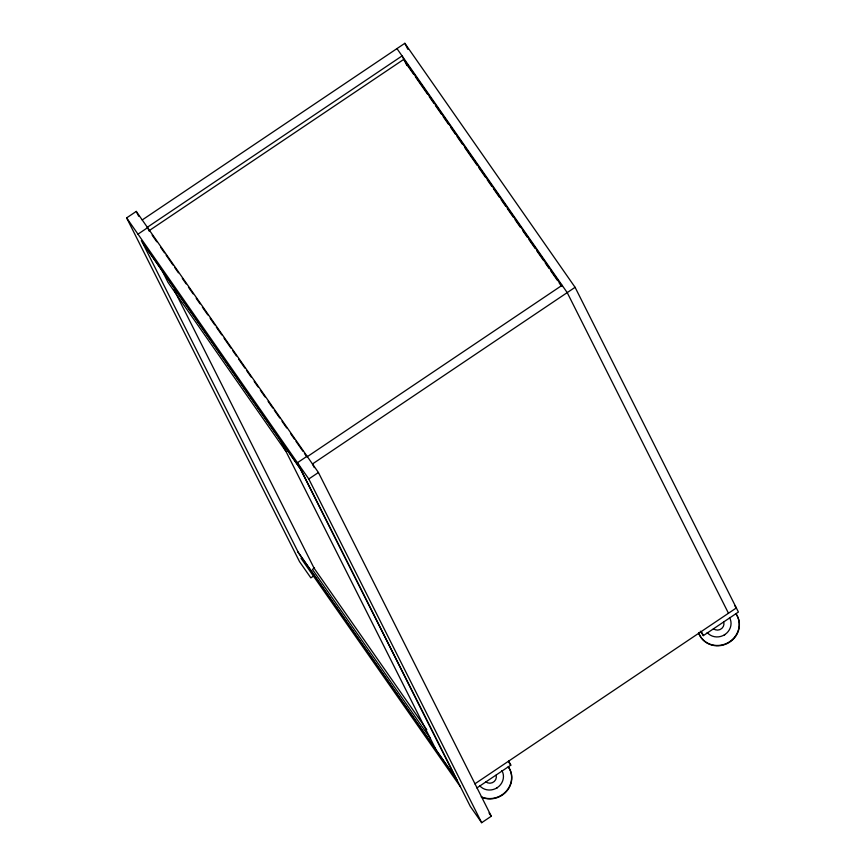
<?xml version="1.0" encoding="UTF-8"?>
<svg xmlns="http://www.w3.org/2000/svg" width="866" height="866" viewBox="0 0 866 866"><rect width="100%" height="100%" fill="white"/><g stroke="black" fill="none" stroke-linecap="round" stroke-linejoin="round"><path stroke-width="1.3" d="M496.619 788.244L497.365 787.595A13.52 12.676 -26.7 0 0 501.901 770.588M724.225 635.146L724.972 634.497A13.52 12.676 -26.7 0 0 729.497 617.49M314.066 575.717L310.851 577.871L299.506 561.601L126.631 217.886L136.265 211.412L318.428 472.511L491.293 816.227L481.669 822.7L470.314 806.43L297.449 462.715L307.073 456.241M142.219 219.953L404.844 43.3L575.089 287.317L738.406 612.045L703.387 635.601L700.323 631.195M137.975 234.156L147.61 227.682M149.06 230.713L403.794 59.353L562.283 286.516M307.354 456.642L562.099 285.293M575.089 287.317L312.464 463.97L314.282 467.586M481.669 822.7L308.794 478.985L318.428 472.511M314.52 567.988L312.388 569.427L430.424 738.611M474.828 783.871L736.349 607.954L734.801 605.735M476.885 787.963L510.799 765.143L508.743 761.052M396.964 48.604L567.208 292.611L728.468 613.247M406.825 64.517L413.786 74.487M415.334 76.706L427.696 94.437M429.244 96.656L433.888 103.303M435.425 105.522L441.617 114.388M443.165 116.596L448.577 124.358M450.894 127.681L455.527 134.327M457.075 136.547L462.487 144.297M464.804 147.621L477.177 165.352M478.725 167.571L485.685 177.541M487.222 179.76L491.866 186.406M493.414 188.626L499.595 197.491M501.143 199.7L505.776 206.357M507.324 208.565L513.516 217.431M515.053 219.65L520.466 227.412M522.793 230.735L527.426 237.381M528.974 239.601L535.156 248.455M536.704 250.675L543.664 260.644M545.212 262.863L549.076 268.406M550.624 270.625L557.574 280.595M559.122 282.814L561.449 286.137M152.145 235.141L156.789 241.787M160.654 247.33L164.518 252.872M166.066 255.091L173.016 265.061M174.564 267.28L178.428 272.822M182.304 278.354L186.168 283.896M188.485 287.22L193.118 293.866M196.214 298.305L200.078 303.847M202.395 307.17L207.808 314.921M210.135 318.244L214.768 324.902M216.316 327.11L221.728 334.871M224.045 338.195L231.006 348.164M232.553 350.384L236.418 355.926M238.735 359.249L244.916 368.115M246.464 370.323L251.108 376.981M254.193 381.408L258.057 386.95M260.385 390.274L265.018 396.92M268.114 401.359L272.747 408.005M274.295 410.224L279.707 417.975M282.024 421.298L286.668 427.945M290.532 433.487L294.397 439.03M295.945 441.249L302.905 451.218M304.453 453.438L306.77 456.761M508.504 761.842L510.799 765.143M126.631 217.886L308.794 478.985M141.277 240.705L300.74 469.264M286.029 451.522L167.993 282.338L162.234 270.885M489.03 812.968L491.293 816.227M426.776 729.692L314.131 568.248L173.99 289.612M297.677 551.685L457.14 780.244M300.978 558.234L460.441 786.793M701.33 631.509L703.387 635.601M404.844 43.3L407.875 49.33M406.923 65.567L402.073 55.922L147.328 227.271L149.428 231.298M280.27 440.069L436.183 750.064M136.265 211.412L138.69 216.24M723.705 622.069A6.333 5.943 -26.7 0 1 713.411 628.673M735.883 613.637A21.12 19.81 -26.7 0 1 727.343 643.07A21.12 19.81 -26.7 0 1 698.526 632.57M736.035 613.951A21.12 19.81 -26.7 0 1 727.494 643.395A21.12 19.81 -26.7 0 1 698.678 632.894M724.972 634.497A13.52 12.676 -26.7 0 1 707.176 632.505M496.099 775.178A6.333 5.943 -26.7 0 1 485.804 781.771M508.277 766.735A21.12 19.81 -26.7 0 1 506.264 791.178A21.12 19.81 -26.7 0 1 481.28 796.839M508.439 767.049A21.12 19.81 -26.7 0 1 506.426 791.492A21.12 19.81 -26.7 0 1 481.442 797.153M497.365 787.595A13.52 12.676 -26.7 0 1 479.58 785.603M300.134 468.538L142.37 242.415L298.283 552.411L456.046 778.534L300.134 468.538"/></g></svg>
